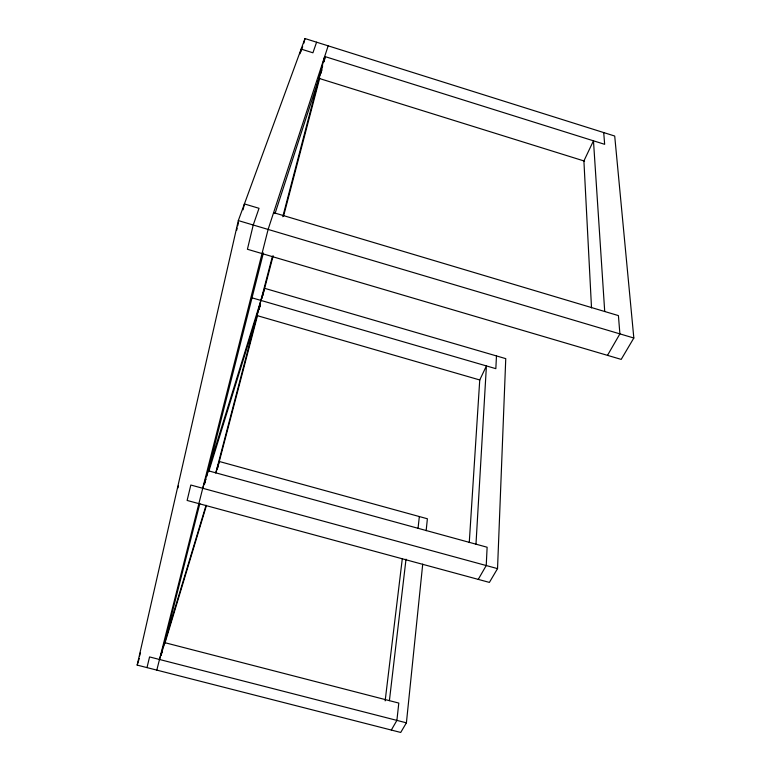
<?xml version="1.0" encoding="UTF-8"?>
<svg xmlns="http://www.w3.org/2000/svg" width="771" height="771" viewBox="0 0 771 771"><rect width="100%" height="100%" fill="white"/><g stroke="black" fill="none" stroke-linecap="round" stroke-linejoin="round"><path stroke-width="1.16" d="M497.536 568.622L190.822 485.026L187.122 500.446L489.392 582.404L497.536 568.622L505.757 358.64L264.636 288.325L202.734 488.274M496.466 355.932L495.84 368.663L252.156 297.876M475.977 544.181L486.414 365.926L479.745 379.968L469.26 542.591M243.067 209.808L244.407 203.939L259.027 208.305L253.235 225.016L247.414 249.264L621.195 359.392L633.829 338.016L614.709 136.033L304.998 38.55L238.316 220.583L137.171 665.094L400.718 732.45L406.404 722.832L422.72 564.121M426.151 530.708L427.385 518.767L219.272 461.482L215.803 472.989M418.065 528.135L419.337 516.56M389.403 700.646L406.018 559.158M385.143 700.887L402.279 558.888M139.618 656.054L140.351 652.835M177.947 487.908L178.458 485.701M236.687 230.269L237.198 228.052M237.699 225.845L238.461 222.53M147.001 667.599L149.564 656.931L406.404 722.832M299.996 53.768L301.133 49.093L312.92 52.794L316.592 42.203M303.851 43.215L304.998 38.55M156.812 670.105L268.115 229.43L328.167 45.846M161.293 654.82L162.642 649.481L160.734 655.803M204.45 484.448L205.838 478.964L204.142 484.439M163.23 647.958L199.853 503.511M206.773 476.237L263.393 252.936M215.851 472.652L272.452 256.242M282.784 216.709L324.687 56.485L604.657 144.322L603.712 132.573M217.036 469.558L217.615 467.332L216.998 469.394M261.87 298.367L262.718 295.129L261.774 298.155M323.878 61.574L325.015 57.227M217.239 469.26L257.639 315.04M259.162 309.229L260.078 305.75M262.815 295.293L273.165 255.789M283.516 216.275L319.743 77.996M320.958 73.351L321.873 69.862M323.974 61.825L324.87 58.403M164.772 643.698L206.32 505.892M159.491 659.484L206.069 505.227M258.863 308.747L260.106 304.709M208.806 471.418L260.338 304.526M137.171 665.094L139.31 658.386M321.266 70.228L322.673 65.911M275.006 213.615L321.777 69.698M324.119 59.309L324.822 57.17M300.748 51.985L302.685 46.694M391.321 730.05L396.892 720.393L398.8 703.075L164.589 642.609M478.251 579.378L486.231 565.538L487.127 547.237L208.16 470.744M607.5 355.354L619.894 333.882L618.419 315.599L273.599 212.651M256.936 315.561L479.822 379.987M238.316 220.583L633.829 338.016M318.963 78.363L584.582 161.139M604.715 311.513L593.468 140.804L583.907 160.927L591.521 307.918"/></g></svg>
